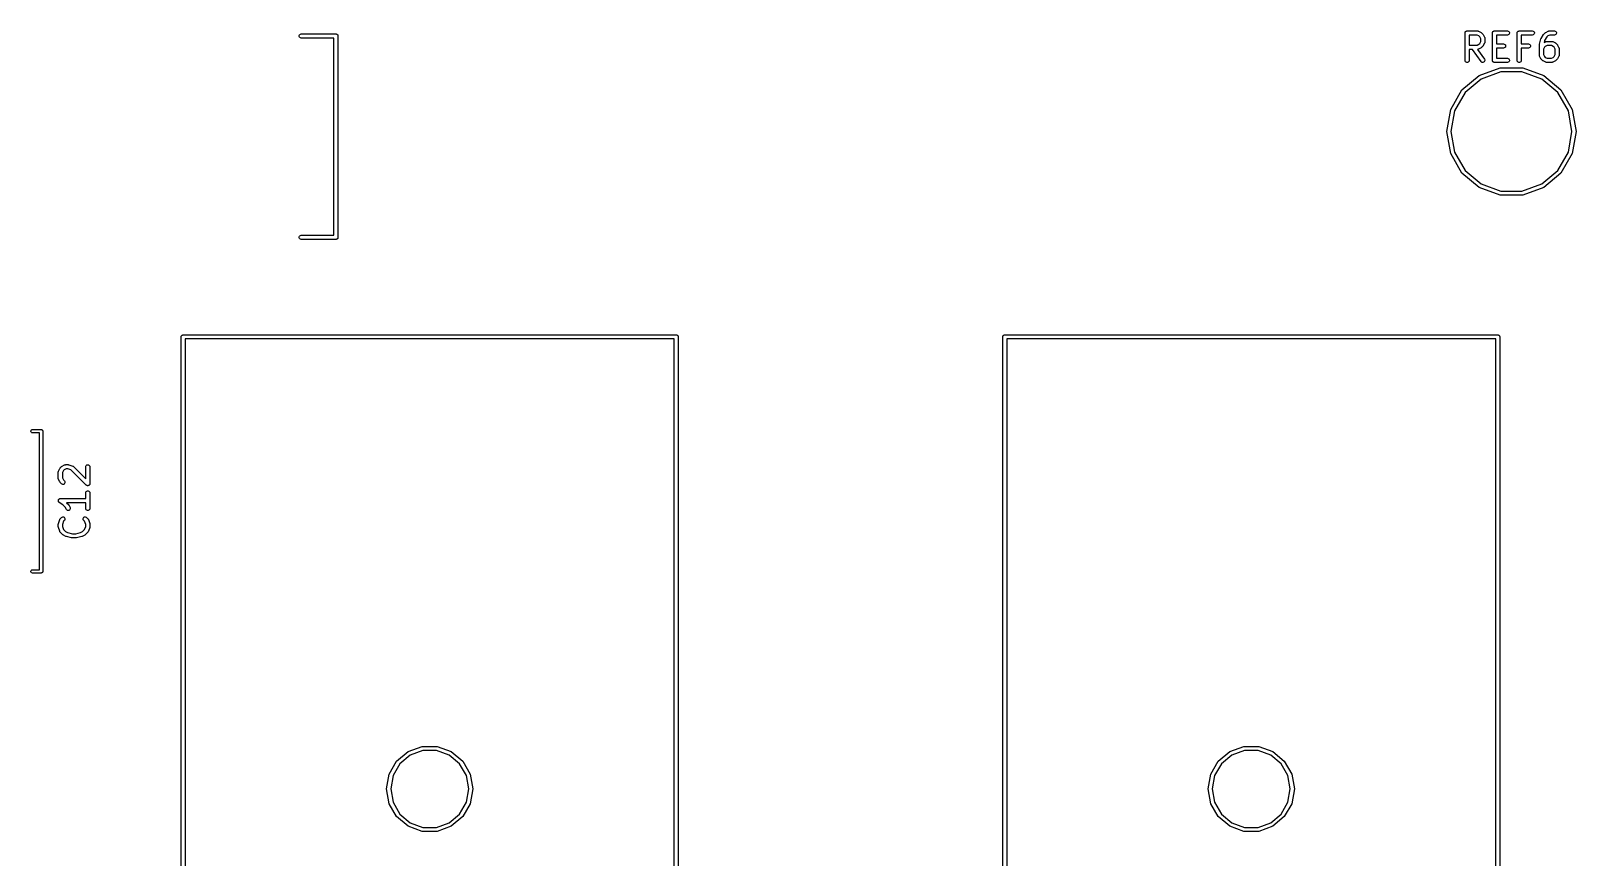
# Model space of a CAD drawing. Extents: x 86 to 333, y -237 to -29.
# Drawn here: x 270.4 to 326.9, y -101.5 to -71.3 of the extents above; entities that cross this region are included whole.
import ezdxf

# ---------------------------------------------------------------- set-up
doc = ezdxf.new("R2010")
doc.units = 0
doc.header["$MEASUREMENT"] = 0
doc.layers.add('BLACK', color=7, linetype='CONTINUOUS')

msp = doc.modelspace()

# ---------------------------------------------------------------- linework, layer by layer
at = {"layer": 'Black'}
for p, q in [((280.231, -71.502), (280.24, -71.4775)), ((280.231, -71.528), (280.231, -71.502)), ((280.24, -71.5525), (280.231, -71.528)), ((280.24, -71.4775), (280.257, -71.4575)), ((280.257, -71.5725), (280.24, -71.5525)), ((280.257, -71.4575), (280.279, -71.4445)), ((280.279, -71.5855), (280.257, -71.5725)), ((280.279, -71.4445), (280.305, -71.44)), ((280.305, -71.59), (280.279, -71.5855)), ((280.305, -71.44), (281.575, -71.44)), ((281.5, -71.59), (280.305, -71.59)), ((281.5, -78.79), (281.5, -71.59)), ((281.575, -71.44), (281.581, -71.4411)), ((281.581, -71.4411), (281.588, -71.4411)), ((281.588, -71.4411), (281.594, -71.4434)), ((281.594, -71.4434), (281.601, -71.4445)), ((281.601, -71.4445), (281.606, -71.4478)), ((281.606, -71.4478), (281.613, -71.45)), ((281.613, -71.45), (281.618, -71.4543)), ((281.618, -71.4543), (281.623, -71.4575)), ((281.623, -71.4575), (281.627, -71.4626)), ((281.627, -71.4626), (281.632, -71.4668)), ((281.632, -71.4668), (281.636, -71.4725)), ((281.636, -71.4725), (281.64, -71.4775)), ((281.64, -71.4775), (281.642, -71.4837)), ((281.642, -71.4837), (281.645, -71.4893)), ((281.645, -71.4893), (281.647, -71.4958)), ((281.647, -71.4958), (281.649, -71.502)), ((281.649, -71.502), (281.649, -71.5085)), ((281.649, -71.5085), (281.65, -71.515)), ((281.65, -71.515), (281.65, -78.865)), ((322.806, -71.4044), (322.807, -71.3979)), ((322.806, -72.4044), (322.806, -71.4044)), ((322.807, -71.3914), (322.809, -71.3852)), ((322.807, -71.3979), (322.807, -71.3914)), ((322.809, -71.3852), (322.81, -71.3787)), ((322.81, -71.3787), (322.814, -71.373)), ((322.814, -71.373), (322.816, -71.3669)), ((322.816, -71.3669), (322.82, -71.3619)), ((322.82, -71.3619), (322.823, -71.3562)), ((322.823, -71.3562), (322.829, -71.352)), ((322.829, -71.352), (322.833, -71.3469)), ((322.833, -71.3469), (322.838, -71.3436)), ((322.838, -71.3436), (322.843, -71.3394)), ((322.843, -71.3394), (322.85, -71.3372)), ((322.85, -71.3372), (322.855, -71.3339)), ((322.855, -71.3339), (322.862, -71.3328)), ((322.862, -71.3328), (322.868, -71.3305)), ((322.868, -71.3305), (322.874, -71.3305)), ((322.874, -71.3305), (322.881, -71.3294)), ((322.881, -71.3294), (323.262, -71.3294)), ((322.956, -71.4794), (322.956, -71.8532)), ((323.244, -71.4794), (322.956, -71.4794)), ((323.313, -71.5136), (323.244, -71.4794)), ((323.262, -71.3294), (323.266, -71.3301)), ((323.266, -71.3301), (323.27, -71.3299)), ((323.27, -71.3299), (323.279, -71.3324)), ((323.279, -71.3324), (323.288, -71.3339)), ((323.288, -71.3339), (323.291, -71.3361)), ((323.291, -71.3361), (323.295, -71.3373)), ((323.295, -71.3373), (323.391, -71.3849)), ((323.343, -71.544), (323.313, -71.5136)), ((323.377, -71.6126), (323.343, -71.544)), ((323.377, -71.72), (323.377, -71.6126)), ((323.391, -71.3849), (323.4, -71.3921)), ((323.4, -71.3921), (323.41, -71.399)), ((323.41, -71.399), (323.458, -71.4466)), ((323.458, -71.4466), (323.465, -71.4564)), ((323.465, -71.4564), (323.472, -71.4661)), ((323.472, -71.4661), (323.519, -71.5613)), ((323.519, -71.5613), (323.521, -71.5655)), ((323.521, -71.5655), (323.523, -71.5692)), ((323.523, -71.5692), (323.524, -71.5779)), ((323.524, -71.5779), (323.527, -71.5863)), ((323.527, -71.5863), (323.527, -71.5906)), ((323.527, -71.5906), (323.527, -71.5949)), ((323.527, -71.5949), (323.527, -71.7377)), ((323.806, -71.4044), (323.807, -71.3979)), ((323.806, -72.4044), (323.806, -71.4044)), ((323.807, -71.3914), (323.809, -71.3852)), ((323.807, -71.3979), (323.807, -71.3914)), ((323.809, -71.3852), (323.81, -71.3787)), ((323.81, -71.3787), (323.814, -71.373)), ((323.814, -71.373), (323.816, -71.3669)), ((323.816, -71.3669), (323.82, -71.3619)), ((323.82, -71.3619), (323.823, -71.3562)), ((323.823, -71.3562), (323.829, -71.352)), ((323.829, -71.352), (323.833, -71.3469)), ((323.833, -71.3469), (323.838, -71.3436)), ((323.838, -71.3436), (323.843, -71.3394)), ((323.843, -71.3394), (323.85, -71.3372)), ((323.85, -71.3372), (323.855, -71.3339)), ((323.855, -71.3339), (323.862, -71.3328)), ((323.862, -71.3328), (323.868, -71.3305)), ((323.868, -71.3305), (323.874, -71.3305)), ((323.874, -71.3305), (323.881, -71.3294)), ((323.881, -71.3294), (324.357, -71.3294)), ((324.357, -71.4794), (323.956, -71.4794)), ((323.956, -71.4794), (323.956, -71.8056)), ((324.357, -71.3294), (324.383, -71.3339)), ((324.383, -71.4749), (324.357, -71.4794)), ((324.383, -71.3339), (324.405, -71.3469)), ((324.405, -71.4618), (324.383, -71.4749)), ((324.405, -71.3469), (324.422, -71.3669)), ((324.422, -71.4419), (324.405, -71.4618)), ((324.422, -71.3669), (324.431, -71.3914)), ((324.431, -71.4174), (324.422, -71.4419)), ((324.431, -71.3914), (324.431, -71.4174)), ((324.711, -71.4044), (324.712, -71.3979)), ((324.711, -72.4044), (324.711, -71.4044)), ((324.712, -71.3914), (324.714, -71.3852)), ((324.712, -71.3979), (324.712, -71.3914)), ((324.714, -71.3852), (324.715, -71.3787)), ((324.715, -71.3787), (324.719, -71.373)), ((324.719, -71.373), (324.721, -71.3669)), ((324.721, -71.3669), (324.725, -71.3619)), ((324.725, -71.3619), (324.728, -71.3562)), ((324.728, -71.3562), (324.733, -71.352)), ((324.733, -71.352), (324.738, -71.3469)), ((324.738, -71.3469), (324.743, -71.3436)), ((324.743, -71.3436), (324.748, -71.3394)), ((324.748, -71.3394), (324.754, -71.3372)), ((324.754, -71.3372), (324.76, -71.3339)), ((324.76, -71.3339), (324.767, -71.3328)), ((324.767, -71.3328), (324.773, -71.3305)), ((324.773, -71.3305), (324.779, -71.3305)), ((324.779, -71.3305), (324.786, -71.3294)), ((324.786, -71.3294), (325.262, -71.3294)), ((325.262, -71.4794), (324.861, -71.4794)), ((324.861, -71.4794), (324.861, -71.8056)), ((325.262, -71.3294), (325.288, -71.3339)), ((325.288, -71.4749), (325.262, -71.4794)), ((325.288, -71.3339), (325.31, -71.3469)), ((325.31, -71.4618), (325.288, -71.4749)), ((325.31, -71.3469), (325.327, -71.3669)), ((325.327, -71.4419), (325.31, -71.4618)), ((325.327, -71.3669), (325.336, -71.3914)), ((325.336, -71.4174), (325.327, -71.4419)), ((325.336, -71.3914), (325.336, -71.4174)), ((325.522, -71.8148), (325.57, -71.6243)), ((325.57, -71.6243), (325.575, -71.6127)), ((325.575, -71.6127), (325.58, -71.6009)), ((325.58, -71.6009), (325.676, -71.458)), ((325.676, -71.458), (325.681, -71.4527)), ((325.681, -71.4527), (325.685, -71.4466)), ((325.685, -71.4466), (325.733, -71.399)), ((325.796, -71.5474), (325.712, -71.6733)), ((325.733, -71.399), (325.743, -71.3921)), ((325.743, -71.3921), (325.752, -71.3849)), ((325.752, -71.3849), (325.847, -71.3373)), ((325.83, -71.5136), (325.796, -71.5474)), ((325.899, -71.4794), (325.83, -71.5136)), ((325.847, -71.3373), (325.852, -71.3361)), ((325.852, -71.3361), (325.855, -71.3339)), ((325.855, -71.3339), (325.864, -71.3324)), ((325.864, -71.3324), (325.872, -71.3299)), ((325.872, -71.3299), (325.877, -71.3301)), ((325.877, -71.3301), (325.881, -71.3294)), ((325.881, -71.3294), (326.071, -71.3294)), ((326.071, -71.4794), (325.899, -71.4794)), ((326.071, -71.3294), (326.097, -71.3339)), ((326.097, -71.4749), (326.071, -71.4794)), ((326.097, -71.3339), (326.12, -71.3469)), ((326.12, -71.4618), (326.097, -71.4749)), ((326.12, -71.3469), (326.136, -71.3669)), ((326.136, -71.4419), (326.12, -71.4618)), ((326.136, -71.3669), (326.145, -71.3914)), ((326.145, -71.4174), (326.136, -71.4419)), ((326.145, -71.3914), (326.145, -71.4174)), ((322.956, -71.8532), (323.244, -71.8532)), ((323.08, -72.0032), (322.956, -72.0032)), ((322.956, -72.0032), (322.956, -72.4044)), ((323.391, -72.4474), (323.08, -72.0032)), ((323.244, -71.8532), (323.313, -71.8189)), ((323.266, -72.0024), (323.263, -72.003)), ((323.263, -72.003), (323.514, -72.3614)), ((323.27, -72.0027), (323.266, -72.0024)), ((323.279, -72.0002), (323.27, -72.0027)), ((323.288, -71.9987), (323.279, -72.0002)), ((323.291, -71.9965), (323.288, -71.9987)), ((323.295, -71.9953), (323.291, -71.9965)), ((323.391, -71.9477), (323.295, -71.9953)), ((323.313, -71.8189), (323.343, -71.7885)), ((323.343, -71.7885), (323.377, -71.72)), ((323.4, -71.9405), (323.391, -71.9477)), ((323.41, -71.9336), (323.4, -71.9405)), ((323.458, -71.886), (323.41, -71.9336)), ((323.465, -71.8762), (323.458, -71.886)), ((323.472, -71.8665), (323.465, -71.8762)), ((323.519, -71.7713), (323.472, -71.8665)), ((323.521, -71.7671), (323.519, -71.7713)), ((323.523, -71.7634), (323.521, -71.7671)), ((323.524, -71.7547), (323.523, -71.7634)), ((323.527, -71.7463), (323.524, -71.7547)), ((323.527, -71.7377), (323.527, -71.742)), ((323.527, -71.742), (323.527, -71.7463)), ((323.956, -71.8056), (324.214, -71.8056)), ((324.214, -71.9556), (323.956, -71.9556)), ((323.956, -71.9556), (323.956, -72.3294)), ((324.214, -71.8056), (324.24, -71.8101)), ((324.24, -71.951), (324.214, -71.9556)), ((324.24, -71.8101), (324.262, -71.8231)), ((324.262, -71.938), (324.24, -71.951)), ((324.262, -71.8231), (324.279, -71.8431)), ((324.279, -71.9181), (324.262, -71.938)), ((324.279, -71.8431), (324.288, -71.8675)), ((324.288, -71.8936), (324.279, -71.9181)), ((324.288, -71.8675), (324.288, -71.8936)), ((324.861, -71.8056), (325.119, -71.8056)), ((325.119, -71.9556), (324.861, -71.9556)), ((324.861, -71.9556), (324.861, -72.4044)), ((325.119, -71.8056), (325.145, -71.8101)), ((325.145, -71.951), (325.119, -71.9556)), ((325.145, -71.8101), (325.167, -71.8231)), ((325.167, -71.938), (325.145, -71.951)), ((325.167, -71.8231), (325.184, -71.8431)), ((325.184, -71.9181), (325.167, -71.938)), ((325.184, -71.8431), (325.193, -71.8675)), ((325.193, -71.8936), (325.184, -71.9181)), ((325.193, -71.8675), (325.193, -71.8936)), ((325.52, -71.833), (325.522, -71.8239)), ((325.52, -72.2139), (325.52, -71.833)), ((325.521, -72.2182), (325.52, -72.2139)), ((325.521, -72.2225), (325.521, -72.2182)), ((325.523, -72.2309), (325.521, -72.2225)), ((325.522, -71.8239), (325.522, -71.8148)), ((325.704, -71.925), (325.67, -71.9935)), ((325.67, -71.9935), (325.67, -72.1962)), ((325.67, -72.1962), (325.704, -72.2647)), ((325.712, -71.6733), (325.694, -71.7474)), ((325.694, -71.7474), (325.752, -71.7183)), ((325.735, -71.8946), (325.704, -71.925)), ((325.803, -71.8603), (325.735, -71.8946)), ((325.752, -71.7183), (325.756, -71.717)), ((325.756, -71.717), (325.76, -71.7149)), ((325.76, -71.7149), (325.769, -71.7133)), ((325.769, -71.7133), (325.777, -71.7108)), ((325.777, -71.7108), (325.781, -71.7111)), ((325.781, -71.7111), (325.786, -71.7103)), ((325.786, -71.7103), (325.976, -71.7103)), ((325.958, -71.8603), (325.803, -71.8603)), ((326.027, -71.8946), (325.958, -71.8603)), ((325.976, -71.7103), (325.98, -71.7111)), ((325.98, -71.7111), (325.985, -71.7108)), ((325.985, -71.7108), (325.993, -71.7133)), ((325.993, -71.7133), (326.002, -71.7149)), ((326.002, -71.7149), (326.006, -71.717)), ((326.006, -71.717), (326.01, -71.7183)), ((326.01, -71.7183), (326.105, -71.7659)), ((326.057, -71.925), (326.027, -71.8946)), ((326.092, -71.9935), (326.057, -71.925)), ((326.057, -72.2647), (326.092, -72.1962)), ((326.092, -72.1962), (326.092, -71.9935)), ((326.105, -71.7659), (326.115, -71.773)), ((326.115, -71.773), (326.124, -71.7799)), ((326.124, -71.7799), (326.172, -71.8275)), ((326.172, -71.8275), (326.179, -71.8374)), ((326.179, -71.8374), (326.186, -71.847)), ((326.186, -71.847), (326.234, -71.9423)), ((326.234, -71.9423), (326.235, -71.9464)), ((326.235, -71.9464), (326.237, -71.9502)), ((326.237, -71.9502), (326.239, -71.9588)), ((326.239, -71.9588), (326.241, -71.9672)), ((326.241, -72.2225), (326.239, -72.2309)), ((326.241, -71.9672), (326.241, -71.9716)), ((326.241, -71.9716), (326.242, -71.9758)), ((326.242, -72.2139), (326.241, -72.2182)), ((326.241, -72.2182), (326.241, -72.2225)), ((326.242, -71.9758), (326.242, -72.2139)), ((322.81, -72.43), (322.806, -72.4044)), ((322.823, -72.4526), (322.81, -72.43)), ((322.843, -72.4693), (322.823, -72.4526)), ((322.868, -72.4782), (322.843, -72.4693)), ((322.894, -72.4782), (322.868, -72.4782)), ((322.918, -72.4693), (322.894, -72.4782)), ((322.938, -72.4526), (322.918, -72.4693)), ((322.951, -72.43), (322.938, -72.4526)), ((322.956, -72.4044), (322.951, -72.43)), ((323.32, -72.9553), (324.09, -72.6749)), ((323.409, -72.4658), (323.391, -72.4474)), ((323.433, -72.4768), (323.409, -72.4658)), ((323.459, -72.4791), (323.433, -72.4768)), ((323.484, -72.4724), (323.459, -72.4791)), ((323.505, -72.4574), (323.484, -72.4724)), ((323.52, -72.4361), (323.505, -72.4574)), ((323.514, -72.3614), (323.525, -72.385)), ((323.527, -72.4109), (323.52, -72.4361)), ((323.525, -72.385), (323.527, -72.4109)), ((323.807, -72.4108), (323.806, -72.4044)), ((323.807, -72.4174), (323.807, -72.4108)), ((323.809, -72.4236), (323.807, -72.4174)), ((323.81, -72.43), (323.809, -72.4236)), ((323.814, -72.4357), (323.81, -72.43)), ((323.816, -72.4419), (323.814, -72.4357)), ((323.82, -72.4469), (323.816, -72.4419)), ((323.823, -72.4526), (323.82, -72.4469)), ((323.829, -72.4568), (323.823, -72.4526)), ((323.833, -72.4618), (323.829, -72.4568)), ((323.838, -72.4651), (323.833, -72.4618)), ((323.843, -72.4693), (323.838, -72.4651)), ((323.85, -72.4716), (323.843, -72.4693)), ((323.855, -72.4749), (323.85, -72.4716)), ((323.862, -72.476), (323.855, -72.4749)), ((323.868, -72.4782), (323.862, -72.476)), ((323.874, -72.4782), (323.868, -72.4782)), ((323.881, -72.4794), (323.874, -72.4782)), ((324.357, -72.4794), (323.881, -72.4794)), ((323.956, -72.3294), (324.357, -72.3294)), ((324.09, -72.6749), (324.91, -72.6749)), ((324.357, -72.3294), (324.383, -72.3339)), ((324.383, -72.4749), (324.357, -72.4794)), ((324.383, -72.3339), (324.405, -72.3469)), ((324.405, -72.4618), (324.383, -72.4749)), ((324.405, -72.3469), (324.422, -72.3669)), ((324.422, -72.4419), (324.405, -72.4618)), ((324.422, -72.3669), (324.431, -72.3914)), ((324.431, -72.4174), (324.422, -72.4419)), ((324.431, -72.3914), (324.431, -72.4174)), ((324.715, -72.43), (324.711, -72.4044)), ((324.728, -72.4526), (324.715, -72.43)), ((324.748, -72.4693), (324.728, -72.4526)), ((324.773, -72.4782), (324.748, -72.4693)), ((324.799, -72.4782), (324.773, -72.4782)), ((324.823, -72.4693), (324.799, -72.4782)), ((324.843, -72.4526), (324.823, -72.4693)), ((324.856, -72.43), (324.843, -72.4526)), ((324.861, -72.4044), (324.856, -72.43)), ((324.91, -72.6749), (325.68, -72.9553)), ((325.525, -72.2396), (325.523, -72.2309)), ((325.527, -72.2433), (325.525, -72.2396)), ((325.528, -72.2474), (325.527, -72.2433)), ((325.576, -72.3427), (325.528, -72.2474)), ((325.583, -72.3523), (325.576, -72.3427)), ((325.59, -72.3622), (325.583, -72.3523)), ((325.637, -72.4098), (325.59, -72.3622)), ((325.647, -72.4167), (325.637, -72.4098)), ((325.657, -72.4238), (325.647, -72.4167)), ((325.752, -72.4715), (325.657, -72.4238)), ((325.704, -72.2647), (325.735, -72.2951)), ((325.735, -72.2951), (325.803, -72.3294)), ((325.756, -72.4727), (325.752, -72.4715)), ((325.76, -72.4749), (325.756, -72.4727)), ((325.769, -72.4764), (325.76, -72.4749)), ((325.777, -72.4789), (325.769, -72.4764)), ((325.781, -72.4786), (325.777, -72.4789)), ((325.786, -72.4794), (325.781, -72.4786)), ((325.976, -72.4794), (325.786, -72.4794)), ((325.803, -72.3294), (325.958, -72.3294)), ((325.958, -72.3294), (326.027, -72.2951)), ((325.98, -72.4786), (325.976, -72.4794)), ((325.985, -72.4789), (325.98, -72.4786)), ((325.993, -72.4764), (325.985, -72.4789)), ((326.002, -72.4749), (325.993, -72.4764)), ((326.006, -72.4727), (326.002, -72.4749)), ((326.01, -72.4715), (326.006, -72.4727)), ((326.105, -72.4238), (326.01, -72.4715)), ((326.027, -72.2951), (326.057, -72.2647)), ((326.115, -72.4167), (326.105, -72.4238)), ((326.124, -72.4098), (326.115, -72.4167)), ((326.172, -72.3622), (326.124, -72.4098)), ((326.179, -72.3523), (326.172, -72.3622)), ((326.186, -72.3427), (326.179, -72.3523)), ((326.234, -72.2474), (326.186, -72.3427)), ((326.235, -72.2433), (326.234, -72.2474)), ((326.237, -72.2396), (326.235, -72.2433)), ((326.239, -72.2309), (326.237, -72.2396)), ((322.691, -73.4824), (323.32, -72.9553)), ((323.394, -73.0852), (322.806, -73.5788)), ((324.116, -72.8226), (323.394, -73.0852)), ((324.884, -72.8226), (324.116, -72.8226)), ((325.606, -73.0852), (324.884, -72.8226)), ((326.194, -73.5788), (325.606, -73.0852)), ((325.68, -72.9553), (326.309, -73.4824)), ((322.281, -74.1925), (322.691, -73.4824)), ((322.806, -73.5788), (322.422, -74.2438)), ((326.578, -74.2438), (326.194, -73.5788)), ((326.309, -73.4824), (326.719, -74.1925)), ((322.139, -75), (322.281, -74.1925)), ((322.422, -74.2438), (322.289, -75)), ((326.711, -75), (326.578, -74.2438)), ((326.719, -74.1925), (326.861, -75)), ((322.281, -75.8075), (322.139, -75)), ((322.289, -75), (322.422, -75.7562)), ((326.578, -75.7562), (326.711, -75)), ((326.861, -75), (326.719, -75.8075)), ((322.691, -76.5176), (322.281, -75.8075)), ((322.422, -75.7562), (322.806, -76.4212)), ((326.194, -76.4212), (326.578, -75.7562)), ((326.719, -75.8075), (326.309, -76.5176)), ((323.32, -77.0447), (322.691, -76.5176)), ((322.806, -76.4212), (323.394, -76.9148)), ((325.606, -76.9148), (326.194, -76.4212)), ((326.309, -76.5176), (325.68, -77.0447)), ((324.09, -77.3251), (323.32, -77.0447)), ((323.394, -76.9148), (324.116, -77.1774)), ((324.116, -77.1774), (324.884, -77.1774)), ((324.884, -77.1774), (325.606, -76.9148)), ((325.68, -77.0447), (324.91, -77.3251)), ((324.91, -77.3251), (324.09, -77.3251)), ((280.231, -78.852), (280.24, -78.8275)), ((280.231, -78.878), (280.231, -78.852)), ((280.24, -78.9025), (280.231, -78.878)), ((280.24, -78.8275), (280.257, -78.8075)), ((280.257, -78.9225), (280.24, -78.9025)), ((280.257, -78.8075), (280.279, -78.7945)), ((280.279, -78.9355), (280.257, -78.9225)), ((280.279, -78.7945), (280.305, -78.79)), ((280.305, -78.94), (280.279, -78.9355)), ((280.305, -78.79), (281.5, -78.79)), ((281.575, -78.94), (280.305, -78.94)), ((281.581, -78.9389), (281.575, -78.94)), ((281.588, -78.9389), (281.581, -78.9389)), ((281.594, -78.9366), (281.588, -78.9389)), ((281.601, -78.9355), (281.594, -78.9366)), ((281.606, -78.9322), (281.601, -78.9355)), ((281.613, -78.93), (281.606, -78.9322)), ((281.618, -78.9257), (281.613, -78.93)), ((281.623, -78.9225), (281.618, -78.9257)), ((281.627, -78.9174), (281.623, -78.9225)), ((281.632, -78.9132), (281.627, -78.9174)), ((281.636, -78.9075), (281.632, -78.9132)), ((281.64, -78.9025), (281.636, -78.9075)), ((281.642, -78.8963), (281.64, -78.9025)), ((281.645, -78.8907), (281.642, -78.8963)), ((281.647, -78.8842), (281.645, -78.8907)), ((281.649, -78.878), (281.647, -78.8842)), ((281.65, -78.865), (281.649, -78.8715)), ((281.649, -78.8715), (281.649, -78.878)), ((275.925, -82.5), (275.926, -82.4935)), ((275.925, -115.466), (275.925, -82.5)), ((275.926, -82.487), (275.928, -82.4808)), ((275.926, -82.4935), (275.926, -82.487)), ((275.928, -82.4808), (275.93, -82.4743)), ((275.93, -82.4743), (275.933, -82.4687)), ((275.933, -82.4687), (275.935, -82.4625)), ((275.935, -82.4625), (275.939, -82.4575)), ((275.939, -82.4575), (275.943, -82.4518)), ((275.943, -82.4518), (275.948, -82.4476)), ((275.948, -82.4476), (275.952, -82.4425)), ((275.952, -82.4425), (275.957, -82.4393)), ((275.957, -82.4393), (275.962, -82.435)), ((275.962, -82.435), (275.969, -82.4328)), ((275.969, -82.4328), (275.974, -82.4295)), ((275.974, -82.4295), (275.981, -82.4284)), ((275.981, -82.4284), (275.987, -82.4261)), ((275.987, -82.4261), (275.994, -82.4261)), ((275.994, -82.4261), (276, -82.425)), ((276, -82.425), (294, -82.425)), ((276.075, -82.575), (276.075, -115.466)), ((293.925, -82.575), (276.075, -82.575)), ((293.925, -156.5), (293.925, -82.575)), ((294, -82.425), (294.006, -82.4261)), ((294.006, -82.4261), (294.013, -82.4261)), ((294.013, -82.4261), (294.019, -82.4284)), ((294.019, -82.4284), (294.026, -82.4295)), ((294.026, -82.4295), (294.031, -82.4328)), ((294.031, -82.4328), (294.037, -82.435)), ((294.037, -82.435), (294.043, -82.4393)), ((294.043, -82.4393), (294.048, -82.4425)), ((294.048, -82.4425), (294.052, -82.4476)), ((294.052, -82.4476), (294.057, -82.4518)), ((294.057, -82.4518), (294.061, -82.4575)), ((294.061, -82.4575), (294.065, -82.4625)), ((294.065, -82.4625), (294.067, -82.4687)), ((294.067, -82.4687), (294.07, -82.4743)), ((294.07, -82.4743), (294.072, -82.4808)), ((294.072, -82.4808), (294.074, -82.487)), ((294.074, -82.487), (294.074, -82.4935)), ((294.074, -82.4935), (294.075, -82.5)), ((294.075, -82.5), (294.075, -156.5)), ((305.925, -82.5), (305.926, -82.4935)), ((305.925, -229), (305.925, -82.5)), ((305.926, -82.487), (305.928, -82.4808)), ((305.926, -82.4935), (305.926, -82.487)), ((305.928, -82.4808), (305.93, -82.4743)), ((305.93, -82.4743), (305.933, -82.4687)), ((305.933, -82.4687), (305.935, -82.4625)), ((305.935, -82.4625), (305.939, -82.4575)), ((305.939, -82.4575), (305.943, -82.4518)), ((305.943, -82.4518), (305.948, -82.4476)), ((305.948, -82.4476), (305.952, -82.4425)), ((305.952, -82.4425), (305.957, -82.4393)), ((305.957, -82.4393), (305.962, -82.435)), ((305.962, -82.435), (305.969, -82.4328)), ((305.969, -82.4328), (305.974, -82.4295)), ((305.974, -82.4295), (305.981, -82.4284)), ((305.981, -82.4284), (305.987, -82.4261)), ((305.987, -82.4261), (305.994, -82.4261)), ((305.994, -82.4261), (306, -82.425)), ((306, -82.425), (324, -82.425)), ((306.075, -82.575), (306.075, -228.925)), ((323.925, -82.575), (306.075, -82.575)), ((323.925, -156.5), (323.925, -82.575)), ((324, -82.425), (324.006, -82.4261)), ((324.006, -82.4261), (324.013, -82.4261)), ((324.013, -82.4261), (324.019, -82.4284)), ((324.019, -82.4284), (324.026, -82.4295)), ((324.026, -82.4295), (324.031, -82.4328)), ((324.031, -82.4328), (324.037, -82.435)), ((324.037, -82.435), (324.043, -82.4393)), ((324.043, -82.4393), (324.048, -82.4425)), ((324.048, -82.4425), (324.052, -82.4476)), ((324.052, -82.4476), (324.057, -82.4518)), ((324.057, -82.4518), (324.061, -82.4575)), ((324.061, -82.4575), (324.065, -82.4625)), ((324.065, -82.4625), (324.067, -82.4687)), ((324.067, -82.4687), (324.07, -82.4743)), ((324.07, -82.4743), (324.072, -82.4808)), ((324.072, -82.4808), (324.074, -82.487)), ((324.074, -82.487), (324.074, -82.4935)), ((324.074, -82.4935), (324.075, -82.5)), ((324.075, -82.5), (324.075, -156.5)), ((270.437, -85.9296), (270.444, -85.91)), ((270.437, -85.9504), (270.437, -85.9296)), ((270.444, -85.97), (270.437, -85.9504)), ((270.444, -85.91), (270.457, -85.894)), ((270.457, -85.986), (270.444, -85.97)), ((270.457, -85.894), (270.475, -85.8836)), ((270.475, -85.9964), (270.457, -85.986)), ((270.475, -85.8836), (270.496, -85.88)), ((270.496, -86), (270.475, -85.9964)), ((270.496, -85.88), (270.81, -85.88)), ((270.75, -86), (270.496, -86)), ((270.75, -91), (270.75, -86)), ((270.81, -85.88), (270.815, -85.8809)), ((270.815, -85.8809), (270.82, -85.8809)), ((270.82, -85.8809), (270.825, -85.8827)), ((270.825, -85.8827), (270.831, -85.8836)), ((270.831, -85.8836), (270.835, -85.8862)), ((270.835, -85.8862), (270.84, -85.888)), ((270.84, -85.888), (270.844, -85.8914)), ((270.844, -85.8914), (270.849, -85.894)), ((270.849, -85.894), (270.852, -85.8981)), ((270.852, -85.8981), (270.856, -85.9014)), ((270.856, -85.9014), (270.859, -85.906)), ((270.859, -85.906), (270.862, -85.91)), ((270.862, -85.91), (270.864, -85.9149)), ((270.864, -85.9149), (270.866, -85.9195)), ((270.866, -85.9195), (270.867, -85.9247)), ((270.867, -85.9247), (270.869, -85.9296)), ((270.869, -85.9296), (270.869, -85.9348)), ((270.869, -85.9348), (270.87, -85.94)), ((270.87, -85.94), (270.87, -91.06)), ((271.437, -87.4286), (271.438, -87.4243)), ((271.437, -87.6667), (271.437, -87.4286)), ((271.438, -87.42), (271.44, -87.4116)), ((271.438, -87.4243), (271.438, -87.42)), ((271.44, -87.4116), (271.442, -87.4029)), ((271.442, -87.4029), (271.444, -87.3992)), ((271.444, -87.3992), (271.445, -87.395)), ((271.445, -87.395), (271.493, -87.2998)), ((271.493, -87.2998), (271.5, -87.2901)), ((271.5, -87.2901), (271.507, -87.2803)), ((271.507, -87.2803), (271.555, -87.2327)), ((271.555, -87.2327), (271.564, -87.2258)), ((271.564, -87.2258), (271.574, -87.2186)), ((271.574, -87.2186), (271.669, -87.171)), ((271.622, -87.3778), (271.587, -87.4463)), ((271.587, -87.4463), (271.587, -87.649)), ((271.652, -87.3474), (271.622, -87.3778)), ((271.721, -87.3131), (271.652, -87.3474)), ((271.669, -87.171), (271.673, -87.1698)), ((271.673, -87.1698), (271.677, -87.1676)), ((271.677, -87.1676), (271.686, -87.1661)), ((271.686, -87.1661), (271.694, -87.1636)), ((271.694, -87.1636), (271.699, -87.1638)), ((271.699, -87.1638), (271.703, -87.1631)), ((271.703, -87.1631), (271.798, -87.1631)), ((271.786, -87.3131), (271.721, -87.3131)), ((271.9, -87.3513), (271.786, -87.3131)), ((271.798, -87.1631), (271.81, -87.1652)), ((271.81, -87.1652), (271.822, -87.1669)), ((271.822, -87.1669), (271.965, -87.2146)), ((272.459, -87.9102), (271.9, -87.3513)), ((271.965, -87.2146), (271.968, -87.2166)), ((271.968, -87.2166), (271.973, -87.2177)), ((271.973, -87.2177), (271.98, -87.2228)), ((271.98, -87.2228), (271.988, -87.227)), ((271.988, -87.227), (271.99, -87.2302)), ((271.99, -87.2302), (271.994, -87.2327)), ((271.994, -87.2327), (272.437, -87.6761)), ((272.437, -87.2381), (272.442, -87.2124)), ((272.437, -87.6761), (272.437, -87.2381)), ((272.442, -87.2124), (272.455, -87.1899)), ((272.455, -87.1899), (272.475, -87.1731)), ((272.475, -87.1731), (272.499, -87.1642)), ((272.499, -87.1642), (272.525, -87.1642)), ((272.525, -87.1642), (272.55, -87.1731)), ((272.55, -87.1731), (272.57, -87.1899)), ((272.57, -87.1899), (272.583, -87.2124)), ((272.583, -87.2124), (272.587, -87.2381)), ((272.587, -87.2381), (272.587, -87.8571)), ((271.438, -87.6709), (271.437, -87.6667)), ((271.438, -87.6752), (271.438, -87.6709)), ((271.44, -87.6837), (271.438, -87.6752)), ((271.442, -87.6923), (271.44, -87.6837)), ((271.444, -87.6961), (271.442, -87.6923)), ((271.445, -87.7002), (271.444, -87.6961)), ((271.493, -87.7954), (271.445, -87.7002)), ((271.5, -87.8051), (271.493, -87.7954)), ((271.507, -87.8149), (271.5, -87.8051)), ((271.555, -87.8626), (271.507, -87.8149)), ((271.576, -87.8775), (271.555, -87.8626)), ((271.601, -87.8842), (271.576, -87.8775)), ((271.587, -87.649), (271.622, -87.7175)), ((271.627, -87.882), (271.601, -87.8842)), ((271.622, -87.7175), (271.661, -87.7565)), ((271.651, -87.871), (271.627, -87.882)), ((271.669, -87.8525), (271.651, -87.871)), ((271.661, -87.7565), (271.676, -87.7778)), ((271.68, -87.8289), (271.669, -87.8525)), ((271.676, -87.7778), (271.682, -87.803)), ((271.682, -87.803), (271.68, -87.8289)), ((272.467, -87.9158), (272.459, -87.9102)), ((272.475, -87.9221), (272.467, -87.9158)), ((272.478, -87.9232), (272.475, -87.9221)), ((272.481, -87.9251), (272.478, -87.9232)), ((272.49, -87.9277), (272.481, -87.9251)), ((272.499, -87.931), (272.49, -87.9277)), ((272.503, -87.931), (272.499, -87.931)), ((272.506, -87.9319), (272.503, -87.931)), ((272.516, -87.931), (272.506, -87.9319)), ((272.525, -87.931), (272.516, -87.931)), ((272.529, -87.9299), (272.525, -87.931)), ((272.532, -87.9296), (272.529, -87.9299)), ((272.541, -87.9254), (272.532, -87.9296)), ((272.55, -87.9221), (272.541, -87.9254)), ((272.552, -87.92), (272.55, -87.9221)), ((272.555, -87.9186), (272.552, -87.92)), ((272.562, -87.9116), (272.555, -87.9186)), ((272.57, -87.9054), (272.562, -87.9116)), ((272.571, -87.9025), (272.57, -87.9054)), ((272.574, -87.9002), (272.571, -87.9025)), ((272.578, -87.8913), (272.574, -87.9002)), ((272.583, -87.8828), (272.578, -87.8913)), ((272.585, -87.8766), (272.583, -87.8795)), ((272.583, -87.8795), (272.583, -87.8828)), ((272.586, -87.8668), (272.585, -87.8766)), ((272.587, -87.8571), (272.586, -87.8668)), ((271.438, -88.4714), (271.439, -88.4673)), ((271.439, -88.4803), (271.438, -88.4714)), ((271.439, -88.4632), (271.442, -88.4548)), ((271.439, -88.4673), (271.439, -88.4632)), ((271.439, -88.4892), (271.439, -88.4803)), ((271.44, -88.4931), (271.439, -88.4892)), ((271.44, -88.4973), (271.44, -88.4931)), ((271.444, -88.5053), (271.44, -88.4973)), ((271.442, -88.4548), (271.444, -88.4461)), ((271.444, -88.4461), (271.446, -88.4426)), ((271.447, -88.5137), (271.444, -88.5053)), ((271.446, -88.4426), (271.447, -88.4387)), ((271.447, -88.4387), (271.453, -88.4318)), ((271.45, -88.5169), (271.447, -88.5137)), ((271.452, -88.5206), (271.45, -88.5169)), ((271.458, -88.5268), (271.452, -88.5206)), ((271.453, -88.4318), (271.458, -88.4244)), ((271.458, -88.4244), (271.462, -88.4219)), ((271.464, -88.5336), (271.458, -88.5268)), ((271.462, -88.4219), (271.464, -88.4187)), ((271.464, -88.4187), (271.472, -88.4143)), ((271.468, -88.5357), (271.464, -88.5336)), ((271.471, -88.5386), (271.468, -88.5357)), ((271.607, -88.6297), (271.471, -88.5386)), ((271.472, -88.4143), (271.479, -88.409)), ((271.479, -88.409), (271.483, -88.4078)), ((271.483, -88.4078), (271.487, -88.4057)), ((271.487, -88.4057), (271.496, -88.4042)), ((271.496, -88.4042), (271.504, -88.4016)), ((271.504, -88.4016), (271.508, -88.4019)), ((271.508, -88.4019), (271.512, -88.4012)), ((271.512, -88.4012), (272.437, -88.4012)), ((272.437, -88.5512), (271.741, -88.5512)), ((271.741, -88.5512), (271.804, -88.6136)), ((272.437, -88.1905), (272.442, -88.1648)), ((272.437, -88.4012), (272.437, -88.1905)), ((272.437, -88.7619), (272.437, -88.5512)), ((272.442, -88.1648), (272.455, -88.1423)), ((272.455, -88.1423), (272.475, -88.1255)), ((272.475, -88.1255), (272.499, -88.1166)), ((272.499, -88.1166), (272.525, -88.1166)), ((272.525, -88.1166), (272.55, -88.1255)), ((272.55, -88.1255), (272.57, -88.1423)), ((272.57, -88.1423), (272.583, -88.1648)), ((272.583, -88.1648), (272.587, -88.1905)), ((272.587, -88.1905), (272.587, -88.7619)), ((271.497, -89.1516), (271.501, -89.1439)), ((271.501, -89.1439), (271.504, -89.141)), ((271.504, -89.141), (271.507, -89.1374)), ((271.507, -89.1374), (271.555, -89.0898)), ((271.555, -89.0898), (271.576, -89.0749)), ((271.576, -89.0749), (271.601, -89.0681)), ((271.601, -89.0681), (271.627, -89.0704)), ((271.689, -88.7111), (271.607, -88.6297)), ((271.627, -89.0704), (271.651, -89.0814)), ((271.651, -89.0814), (271.669, -89.0998)), ((271.669, -89.0998), (271.68, -89.1234)), ((271.682, -89.1494), (271.676, -89.1746)), ((271.68, -89.1234), (271.682, -89.1494)), ((271.731, -88.7954), (271.689, -88.7111)), ((271.747, -88.8164), (271.731, -88.7954)), ((271.768, -88.8307), (271.747, -88.8164)), ((271.794, -88.8368), (271.768, -88.8307)), ((271.819, -88.8338), (271.794, -88.8368)), ((271.804, -88.6136), (271.81, -88.6235)), ((271.81, -88.6235), (271.818, -88.6331)), ((271.818, -88.6331), (271.865, -88.7284)), ((271.843, -88.8221), (271.819, -88.8338)), ((271.861, -88.8032), (271.843, -88.8221)), ((271.871, -88.7793), (271.861, -88.8032)), ((271.865, -88.7284), (271.873, -88.7533)), ((271.873, -88.7533), (271.871, -88.7793)), ((272.342, -89.1494), (272.345, -89.1234)), ((272.349, -89.1746), (272.342, -89.1494)), ((272.345, -89.1234), (272.356, -89.0998)), ((272.356, -89.0998), (272.374, -89.0814)), ((272.374, -89.0814), (272.398, -89.0704)), ((272.398, -89.0704), (272.424, -89.0681)), ((272.424, -89.0681), (272.449, -89.0749)), ((272.442, -88.7876), (272.437, -88.7619)), ((272.455, -88.8101), (272.442, -88.7876)), ((272.449, -89.0749), (272.47, -89.0898)), ((272.475, -88.8269), (272.455, -88.8101)), ((272.47, -89.0898), (272.518, -89.1374)), ((272.499, -88.8358), (272.475, -88.8269)), ((272.525, -88.8358), (272.499, -88.8358)), ((272.518, -89.1374), (272.52, -89.141)), ((272.52, -89.141), (272.524, -89.1439)), ((272.524, -89.1439), (272.528, -89.1516)), ((272.55, -88.8269), (272.525, -88.8358)), ((272.57, -88.8101), (272.55, -88.8269)), ((272.583, -88.7876), (272.57, -88.8101)), ((272.587, -88.7619), (272.583, -88.7876)), ((271.437, -89.3333), (271.439, -89.3215)), ((271.437, -89.4286), (271.437, -89.3333)), ((271.439, -89.4404), (271.437, -89.4286)), ((271.439, -89.3215), (271.441, -89.3096)), ((271.441, -89.4523), (271.439, -89.4404)), ((271.441, -89.3096), (271.489, -89.1668)), ((271.489, -89.5951), (271.441, -89.4523)), ((271.489, -89.1668), (271.491, -89.163)), ((271.491, -89.5989), (271.489, -89.5951)), ((271.491, -89.163), (271.492, -89.1588)), ((271.492, -89.6031), (271.491, -89.5989)), ((271.492, -89.1588), (271.497, -89.1516)), ((271.497, -89.6103), (271.492, -89.6031)), ((271.501, -89.6181), (271.497, -89.6103)), ((271.504, -89.6209), (271.501, -89.6181)), ((271.507, -89.6245), (271.504, -89.6209)), ((271.602, -89.7197), (271.507, -89.6245)), ((271.626, -89.231), (271.587, -89.3455)), ((271.587, -89.3455), (271.587, -89.4164)), ((271.587, -89.4164), (271.626, -89.5309)), ((271.661, -89.1959), (271.626, -89.231)), ((271.626, -89.5309), (271.7, -89.605)), ((271.676, -89.1746), (271.661, -89.1959)), ((271.7, -89.605), (271.777, -89.6435)), ((271.777, -89.6435), (271.95, -89.6869)), ((271.95, -89.6869), (272.075, -89.6869)), ((272.075, -89.6869), (272.248, -89.6435)), ((272.248, -89.6435), (272.325, -89.605)), ((272.325, -89.605), (272.399, -89.5309)), ((272.364, -89.1959), (272.349, -89.1746)), ((272.399, -89.231), (272.364, -89.1959)), ((272.437, -89.3455), (272.399, -89.231)), ((272.399, -89.5309), (272.437, -89.4164)), ((272.518, -89.6245), (272.423, -89.7197)), ((272.437, -89.4164), (272.437, -89.3455)), ((272.52, -89.6209), (272.518, -89.6245)), ((272.524, -89.6181), (272.52, -89.6209)), ((272.528, -89.6103), (272.524, -89.6181)), ((272.528, -89.1516), (272.533, -89.1588)), ((272.533, -89.6031), (272.528, -89.6103)), ((272.533, -89.1588), (272.534, -89.163)), ((272.534, -89.5989), (272.533, -89.6031)), ((272.534, -89.163), (272.536, -89.1668)), ((272.536, -89.5951), (272.534, -89.5989)), ((272.536, -89.1668), (272.584, -89.3096)), ((272.584, -89.4523), (272.536, -89.5951)), ((272.584, -89.3096), (272.585, -89.3215)), ((272.585, -89.4404), (272.584, -89.4523)), ((272.585, -89.3215), (272.587, -89.3333)), ((272.587, -89.4286), (272.585, -89.4404)), ((272.587, -89.3333), (272.587, -89.4286)), ((271.612, -89.7266), (271.602, -89.7197)), ((271.622, -89.7337), (271.612, -89.7266)), ((271.717, -89.7814), (271.622, -89.7337)), ((271.725, -89.7837), (271.717, -89.7814)), ((271.732, -89.787), (271.725, -89.7837)), ((271.923, -89.8347), (271.732, -89.787)), ((271.932, -89.8353), (271.923, -89.8347)), ((271.941, -89.8369), (271.932, -89.8353)), ((272.084, -89.8369), (271.941, -89.8369)), ((272.093, -89.8353), (272.084, -89.8369)), ((272.102, -89.8347), (272.093, -89.8353)), ((272.292, -89.787), (272.102, -89.8347)), ((272.3, -89.7837), (272.292, -89.787)), ((272.308, -89.7814), (272.3, -89.7837)), ((272.403, -89.7337), (272.308, -89.7814)), ((272.413, -89.7266), (272.403, -89.7337)), ((272.423, -89.7197), (272.413, -89.7266)), ((270.437, -91.0496), (270.444, -91.03)), ((270.437, -91.0704), (270.437, -91.0496)), ((270.444, -91.09), (270.437, -91.0704)), ((270.444, -91.03), (270.457, -91.014)), ((270.457, -91.106), (270.444, -91.09)), ((270.457, -91.014), (270.475, -91.0036)), ((270.475, -91.1164), (270.457, -91.106)), ((270.475, -91.0036), (270.496, -91)), ((270.496, -91.12), (270.475, -91.1164)), ((270.496, -91), (270.75, -91)), ((270.81, -91.12), (270.496, -91.12)), ((270.815, -91.1191), (270.81, -91.12)), ((270.82, -91.1191), (270.815, -91.1191)), ((270.825, -91.1173), (270.82, -91.1191)), ((270.831, -91.1164), (270.825, -91.1173)), ((270.835, -91.1138), (270.831, -91.1164)), ((270.84, -91.112), (270.835, -91.1138)), ((270.844, -91.1086), (270.84, -91.112)), ((270.849, -91.106), (270.844, -91.1086)), ((270.852, -91.1019), (270.849, -91.106)), ((270.856, -91.0986), (270.852, -91.1019)), ((270.859, -91.094), (270.856, -91.0986)), ((270.862, -91.09), (270.859, -91.094)), ((270.864, -91.0851), (270.862, -91.09)), ((270.866, -91.0805), (270.864, -91.0851)), ((270.867, -91.0753), (270.866, -91.0805)), ((270.869, -91.0704), (270.867, -91.0753)), ((270.87, -91.06), (270.869, -91.0652)), ((270.869, -91.0652), (270.869, -91.0704)), ((284.212, -97.636), (284.727, -97.4489)), ((284.753, -97.5966), (284.287, -97.7659)), ((284.727, -97.4489), (285.273, -97.4489)), ((285.247, -97.5966), (284.753, -97.5966)), ((285.712, -97.7659), (285.247, -97.5966)), ((285.273, -97.4489), (285.787, -97.636)), ((314.212, -97.636), (314.727, -97.4489)), ((314.753, -97.5966), (314.287, -97.7659)), ((314.727, -97.4489), (315.273, -97.4489)), ((315.247, -97.5966), (314.753, -97.5966)), ((315.712, -97.7659), (315.247, -97.5966)), ((315.273, -97.4489), (315.787, -97.636)), ((283.52, -98.4613), (283.793, -97.9876)), ((283.908, -98.084), (283.661, -98.5126)), ((283.793, -97.9876), (284.212, -97.636)), ((284.287, -97.7659), (283.908, -98.084)), ((286.092, -98.084), (285.712, -97.7659)), ((285.787, -97.636), (286.207, -97.9876)), ((286.339, -98.5126), (286.092, -98.084)), ((286.207, -97.9876), (286.48, -98.4613)), ((313.52, -98.4613), (313.793, -97.9876)), ((313.908, -98.084), (313.661, -98.5126)), ((313.793, -97.9876), (314.212, -97.636)), ((314.287, -97.7659), (313.908, -98.084)), ((316.092, -98.084), (315.712, -97.7659)), ((315.787, -97.636), (316.207, -97.9876)), ((316.339, -98.5126), (316.092, -98.084)), ((316.207, -97.9876), (316.48, -98.4613)), ((283.425, -99), (283.52, -98.4613)), ((283.661, -98.5126), (283.575, -99)), ((286.425, -99), (286.339, -98.5126)), ((286.48, -98.4613), (286.575, -99)), ((313.425, -99), (313.52, -98.4613)), ((313.661, -98.5126), (313.575, -99)), ((316.425, -99), (316.339, -98.5126)), ((316.48, -98.4613), (316.575, -99)), ((283.52, -99.5387), (283.425, -99)), ((283.575, -99), (283.661, -99.4874)), ((286.339, -99.4874), (286.425, -99)), ((286.575, -99), (286.48, -99.5387)), ((313.52, -99.5387), (313.425, -99)), ((313.575, -99), (313.661, -99.4874)), ((316.339, -99.4874), (316.425, -99)), ((316.575, -99), (316.48, -99.5387)), ((283.793, -100.012), (283.52, -99.5387)), ((283.661, -99.4874), (283.908, -99.916)), ((286.092, -99.916), (286.339, -99.4874)), ((286.48, -99.5387), (286.207, -100.012)), ((313.793, -100.012), (313.52, -99.5387)), ((313.661, -99.4874), (313.908, -99.916)), ((316.092, -99.916), (316.339, -99.4874)), ((316.48, -99.5387), (316.207, -100.012)), ((284.212, -100.364), (283.793, -100.012)), ((283.908, -99.916), (284.287, -100.234)), ((284.727, -100.551), (284.212, -100.364)), ((284.287, -100.234), (284.753, -100.403)), ((284.753, -100.403), (285.247, -100.403)), ((285.247, -100.403), (285.712, -100.234)), ((285.787, -100.364), (285.273, -100.551)), ((285.712, -100.234), (286.092, -99.916)), ((286.207, -100.012), (285.787, -100.364)), ((314.212, -100.364), (313.793, -100.012)), ((313.908, -99.916), (314.287, -100.234)), ((314.727, -100.551), (314.212, -100.364)), ((314.287, -100.234), (314.753, -100.403)), ((314.753, -100.403), (315.247, -100.403)), ((315.247, -100.403), (315.712, -100.234)), ((315.787, -100.364), (315.273, -100.551)), ((315.712, -100.234), (316.092, -99.916)), ((316.207, -100.012), (315.787, -100.364)), ((285.273, -100.551), (284.727, -100.551)), ((315.273, -100.551), (314.727, -100.551))]:
    msp.add_line(p, q, dxfattribs=at)

doc.saveas('drawing.dxf')
